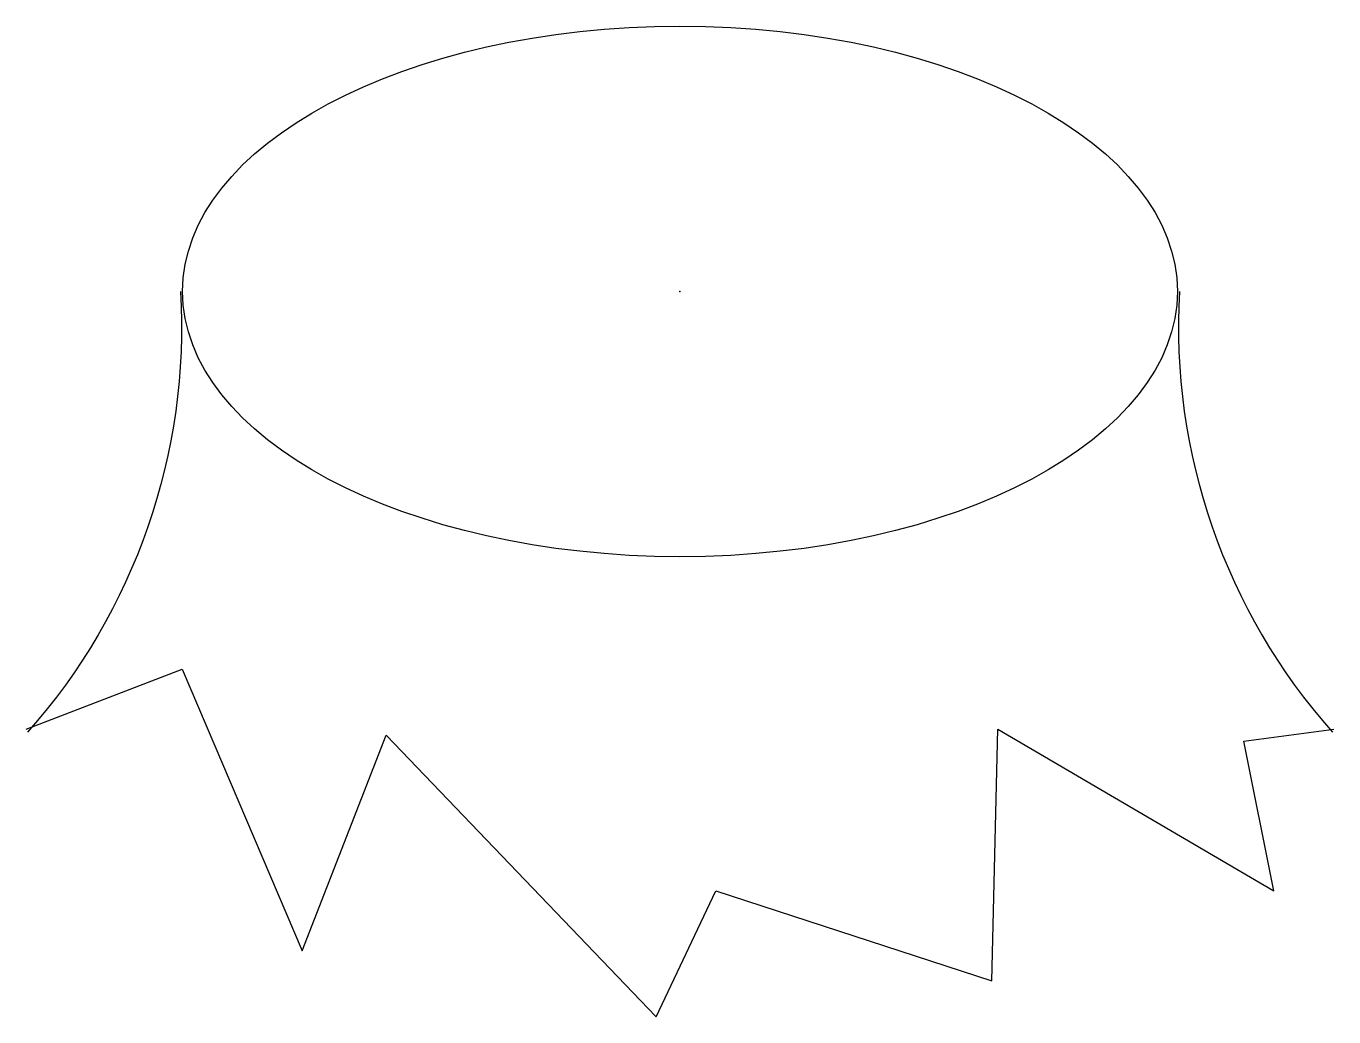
# Model space of a CAD drawing. Header units: feet. Extents: x -0.131 to 0.131, y -0.145 to 0.053.
import ezdxf

# ---------------------------------------------------------------- set-up
doc = ezdxf.new("R2010")
doc.units = ezdxf.units.FT
doc.header["$MEASUREMENT"] = 0

msp = doc.modelspace()

# ---------------------------------------------------------------- linework, layer by layer
at = {"flags": 128}
msp.add_lwpolyline([(-0.1307999966561794, -0.08760001468658447), (-0.09959999665617943, -0.07560001468658448), (-0.07559999665617943, -0.1320000146865845), (-0.05879999665617943, -0.08880001468658448), (-0.004799996656179428, -0.1452000146865845), (0.007200003343820573, -0.1200000146865845), (0.06240000334382057, -0.1380000146865845), (0.06360000334382057, -0.08760001468658447), (0.1188000033438206, -0.1200000146865845), (0.1128000033438206, -0.09000001468658447), (0.1308000033438206, -0.08760001468658447)], dxfattribs=at)
at = {"extrusion": (0, 0, -1)}
msp.add_arc((0.222192613953352, -0.006980112457275391), 0.1224916541497386, 176.7332638888889, 221.5340222222222, dxfattribs=at)
msp.add_arc((0.222192613273859, -0.006980112457275391), 0.1224916541497386, 176.7332638888889, 221.5340222222222)
msp.add_ellipse((-3.039836883544922e-10, 1.33514404296875e-09), major_axis=(0.09949814409418417, 0), ratio=0.5336782960464885)
msp.add_point((3.343820571899414e-09, -1.468658447265625e-08))

doc.saveas('drawing.dxf')
